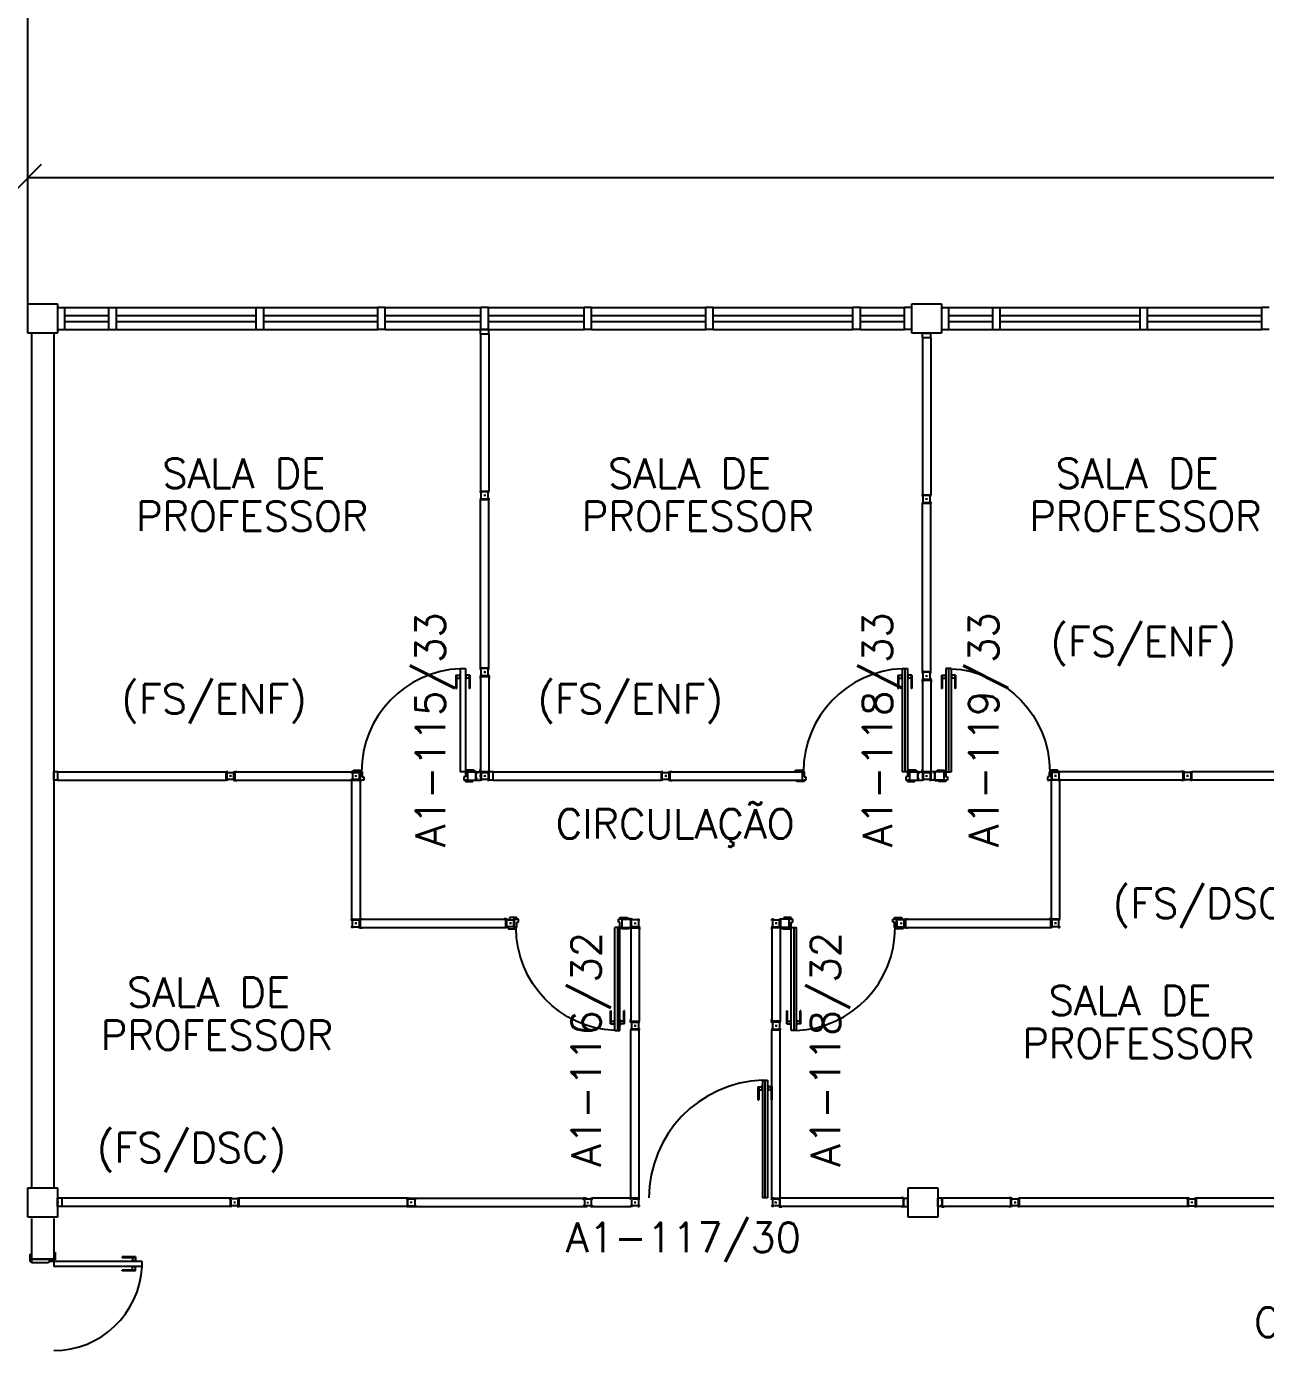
# Model space of a CAD drawing. Header units: millimetres. Extents: x 4436 to 4619, y 1272 to 1428.
# Drawn here: x 4547.79 to 4556.2, y 1300.79 to 1309.78 of the extents above; entities that cross this region are included whole.
import ezdxf

# ---------------------------------------------------------------- set-up
doc = ezdxf.new("R2010")
doc.units = ezdxf.units.MM
for name, color, linetype in [('ALV', 2, 'Continuous'), ('DIV', 2, 'Continuous'), ('DIV2', 2, 'Continuous'), ('DIVC', 2, 'Continuous'), ('ENDEREÇO', 2, 'Continuous'), ('ESTR', 3, 'Continuous'), ('JANELA', 1, 'Continuous'), ('MACANETA', 2, 'Continuous'), ('MARCO', 2, 'Continuous'), ('PORTA', 2, 'Continuous'), ('TEXTO', 2, 'Continuous'), ('TXT CENTRO DE CUSTO', 2, 'Continuous')]:
    doc.layers.add(name, color=color, linetype=linetype)
doc.styles.add('1-200', font='simplex.shx', dxfattribs={"height": 0.4})
doc.styles.add('UNB1-100', font='simplex.shx', dxfattribs={"height": 0.2})
doc.dimstyles.new('1-200', dxfattribs={"dimtxt": 0.4, "dimasz": 0.18, "dimexe": 0.4, "dimexo": 0.2, "dimgap": 0.09, "dimtad": 1, "dimdec": 4, "dimzin": 0, "dimdsep": 46, "dimtxsty": '1-200', "dimblk": 'OBLIQUE', "dimcen": 0.09, "dimclrd": 1, "dimclre": 1, "dimclrt": 256, "dimadec": 0, "dimazin": 0, "dimtfac": 1, "dimtdec": 4, "dimtix": 1, "dimtofl": 0, "dimtmove": 0, "dimatfit": 3, "dimldrblk": 'OBLIQUE', "dimfxl": 0.18, "dimtolj": 1, "dimtzin": 0, "dimarcsym": 0})

# ---------------------------------------------------------------- blocks, each defined once
blk = doc.blocks.new('DOOR70')
at = {"layer": 'MACANETA', "color": 1}
for p, q in [((-0.015, -0.565), (-0.01, -0.565)), ((-0.015, -0.655), (-0.015, -0.565)), ((-0.01, -0.655), (-0.01, -0.565)), ((0.012, -0.6625), (0.012, -0.6275)), ((0.012, -0.6275), (0.015, -0.6275)), ((0.053, -0.6275), (0.05, -0.6275)), ((0.053, -0.6625), (0.053, -0.6275)), ((0.08, -0.565), (0.075, -0.565)), ((0.075, -0.655), (0.075, -0.565)), ((0.08, -0.655), (0.08, -0.565)), ((-0.015, -0.655), (0.012, -0.655)), ((-0.01, -0.635), (0.012, -0.635)), ((0.012, -0.6625), (0.015, -0.6625)), ((0.053, -0.6625), (0.05, -0.6625)), ((0.075, -0.635), (0.053, -0.635)), ((0.08, -0.655), (0.053, -0.655))]:
    blk.add_line(p, q, dxfattribs=at)
at = {"layer": 'PORTA'}
for p, q in [((0.015, -0.7), (0.015, 0)), ((0.015, 0), (0.05, 0)), ((0.05, -0.7), (0.05, 0)), ((0.05, -0.7), (0.015, -0.7))]:
    blk.add_line(p, q, dxfattribs=at)
at = {"layer": 'PORTA', "color": 1}
blk.add_arc((0.02, 0), 0.7, 272.4563, 0, dxfattribs=at)
blk = doc.blocks.new('DIV12')
for p, q in [((-0.0051, 0), (0.0051, 0)), ((0, -0.0051), (0, 0.0051)), ((0.0285, 0.0285), (1.1715, 0.0285)), ((0.0285, -0.0285), (0.0285, 0.0285)), ((1.1715, -0.0285), (1.1715, 0.0285)), ((1.1949, 0), (1.2051, 0)), ((1.2, -0.0051), (1.2, 0.0051)), ((0.0285, -0.0285), (1.1715, -0.0285))]:
    blk.add_line(p, q)
blk = doc.blocks.new('DOOR80')
at = {"layer": 'MACANETA', "color": 1}
for p, q in [((-0.015, -0.665), (-0.01, -0.665)), ((-0.015, -0.755), (-0.015, -0.665)), ((-0.01, -0.755), (-0.01, -0.665)), ((0.08, -0.665), (0.075, -0.665)), ((0.075, -0.755), (0.075, -0.665)), ((0.08, -0.755), (0.08, -0.665)), ((-0.015, -0.755), (0.012, -0.755)), ((-0.01, -0.735), (0.012, -0.735)), ((0.012, -0.7625), (0.012, -0.7275)), ((0.012, -0.7275), (0.015, -0.7275)), ((0.012, -0.7625), (0.015, -0.7625)), ((0.053, -0.7275), (0.05, -0.7275)), ((0.053, -0.7625), (0.05, -0.7625)), ((0.053, -0.7625), (0.053, -0.7275)), ((0.075, -0.735), (0.053, -0.735)), ((0.08, -0.755), (0.053, -0.755))]:
    blk.add_line(p, q, dxfattribs=at)
at = {"layer": 'PORTA'}
for p, q in [((0.015, -0.8), (0.015, 0)), ((0.015, 0), (0.05, 0)), ((0.05, -0.8), (0.05, 0)), ((0.05, -0.8), (0.015, -0.8))]:
    blk.add_line(p, q, dxfattribs=at)
at = {"layer": 'PORTA', "color": 1}
blk.add_arc((0.02, 0), 0.8, 272.14911, 0, dxfattribs=at)
blk = doc.blocks.new('DOOR-60')
at = {"layer": 'MACANETA', "color": 1}
for p, q in [((-0.08, -0.555), (-0.08, -0.465)), ((-0.08, -0.465), (-0.075, -0.465)), ((-0.075, -0.555), (-0.075, -0.465)), ((-0.075, -0.535), (-0.053, -0.535)), ((-0.053, -0.5275), (-0.05, -0.5275)), ((-0.053, -0.5625), (-0.053, -0.5275)), ((-0.012, -0.5275), (-0.015, -0.5275)), ((-0.012, -0.5625), (-0.012, -0.5275)), ((0.01, -0.535), (-0.012, -0.535)), ((0.01, -0.555), (0.01, -0.465)), ((0.015, -0.465), (0.01, -0.465)), ((0.015, -0.555), (0.015, -0.465)), ((-0.08, -0.555), (-0.053, -0.555)), ((-0.053, -0.5625), (-0.05, -0.5625)), ((-0.012, -0.5625), (-0.015, -0.5625)), ((0.015, -0.555), (-0.012, -0.555))]:
    blk.add_line(p, q, dxfattribs=at)
at = {"layer": 'PORTA'}
for p, q in [((-0.05, -0.6), (-0.05, 0)), ((-0.015, 0), (-0.05, 0)), ((-0.015, -0.6), (-0.015, 0)), ((-0.05, -0.6), (-0.015, -0.6))]:
    blk.add_line(p, q, dxfattribs=at)
at = {"layer": 'PORTA', "color": 1}
blk.add_arc((-0.02, 0), 0.6, 180, 267.13401, dxfattribs=at)
blk = doc.blocks.new('IMTT')
for p, q in [((-0.0049, 0), (0.0049, 0)), ((0.0285, 0.0285), (0, 0.0285)), ((0, -0.0285), (0, 0.0285)), ((0.0285, -0.0285), (0, -0.0285))]:
    blk.add_line(p, q)
blk = doc.blocks.new('MTT')
for p, q in [((-0.0285, 0.0185), (-0.0285, 0.0285)), ((-0.0185, 0.0285), (-0.0285, 0.0285)), ((-0.0235, 0.0185), (-0.0285, 0.0185)), ((-0.0235, 0.0185), (-0.0235, -0.0185)), ((-0.0185, 0.0235), (-0.0185, 0.0285)), ((-0.0185, 0.0235), (0.0185, 0.0235)), ((-0.0049, 0), (0.0049, 0)), ((0, -0.0049), (0, 0.0049)), ((0.0185, 0.0235), (0.0185, 0.0285)), ((0.0185, 0.0285), (0.0285, 0.0285)), ((0.0235, 0.0185), (0.0285, 0.0185)), ((0.0235, 0.0185), (0.0235, -0.0185)), ((0.0285, 0.0185), (0.0285, 0.0285)), ((-0.0285, -0.0185), (-0.0235, -0.0185)), ((-0.0285, -0.0185), (-0.0285, -0.0285)), ((-0.0185, -0.0285), (-0.0285, -0.0285)), ((0.0185, -0.0235), (-0.0185, -0.0235)), ((-0.0185, -0.0235), (-0.0185, -0.0285)), ((0.0185, -0.0235), (0.0185, -0.0285)), ((0.0185, -0.0285), (0.0285, -0.0285)), ((0.0285, -0.0185), (0.0235, -0.0185)), ((0.0285, -0.0185), (0.0285, -0.0285))]:
    blk.add_line(p, q)
blk = doc.blocks.new('DIV10')
for p, q in [((-0.0051, 0), (0.0051, 0)), ((0, -0.0051), (0, 0.0051)), ((0.0285, 0.0285), (0.9715, 0.0285)), ((0.0285, -0.0285), (0.0285, 0.0285)), ((0.9715, -0.0285), (0.9715, 0.0285)), ((0.9949, 0), (1.0051, 0)), ((1, -0.0051), (1, 0.0051)), ((0.0285, -0.0285), (0.9715, -0.0285))]:
    blk.add_line(p, q)
blk = doc.blocks.new('DIV123')
for p, q in [((-0.0285, 0.0285), (-0.0285, 1.0965)), ((0.0285, 1.0965), (-0.0285, 1.0965)), ((0.0051, 1.125), (-0.0051, 1.125)), ((0, 1.1199), (0, 1.1301)), ((0.0285, 0.0285), (0.0285, 1.0965)), ((0.0285, 0.0285), (-0.0285, 0.0285)), ((0.0051, 0), (-0.0051, 0)), ((0, -0.0051), (0, 0.0051))]:
    blk.add_line(p, q)
blk = doc.blocks.new('_Oblique')
at = {"color": 0, "linetype": 'ByBlock', "lineweight": -2}
blk.add_line((-0.5, -0.5), (0.5, 0.5), dxfattribs=at)
blk = doc.blocks.new('*D60')
at = {"layer": 'DEFPOINTS', "color": 0, "transparency": 16777216}
for p in [(4547.8044, 1308.7533), (4547.8044, 1307.8984), (4565.9044, 1307.8984)]:
    blk.add_point(p, dxfattribs=at)
at = {"layer": 'TXT CENTRO DE CUSTO', "color": 1, "lineweight": -2, "transparency": 16777216}
for p, q in [((4547.8044, 1308.0984), (4547.8044, 1309.1533)), ((4565.9044, 1308.0984), (4565.9044, 1309.1533)), ((4565.9044, 1308.7533), (4547.8044, 1308.7533))]:
    blk.add_line(p, q, dxfattribs=at)
at = {"layer": 'TXT CENTRO DE CUSTO', "color": 1, "lineweight": -2, "transparency": 16777216, "xscale": 0.18, "yscale": 0.18, "zscale": 0.18, "rotation": 180}
blk.add_blockref('_Oblique', (4547.8044, 1308.7533), dxfattribs=at)
at = {"layer": 'TXT CENTRO DE CUSTO', "color": 1, "lineweight": -2, "transparency": 16777216, "xscale": 0.18, "yscale": 0.18, "zscale": 0.18}
blk.add_blockref('_Oblique', (4565.9044, 1308.7533), dxfattribs=at)
at = {"layer": 'TXT CENTRO DE CUSTO', "transparency": 16777216, "insert": (4556.8544, 1309.0433), "char_height": 0.4, "attachment_point": 5, "style": '1-200'}
blk.add_mtext('\\A1;FS', dxfattribs=at)

msp = doc.modelspace()

# ---------------------------------------------------------------- linework, layer by layer
at = {"layer": 'ALV'}
for p, q in [((4547.80441, 1307.89845), (4547.80441, 1312.37345)), ((4548.00441, 1307.87345), (4548.05441, 1307.87345)), ((4548.05441, 1307.72345), (4548.05441, 1307.87345)), ((4548.35441, 1307.72345), (4548.35441, 1307.87345)), ((4548.35441, 1307.87345), (4548.40441, 1307.87345)), ((4548.40441, 1307.72345), (4548.40441, 1307.87345)), ((4549.35441, 1307.87345), (4549.40441, 1307.87345)), ((4549.35441, 1307.72345), (4549.35441, 1307.87345)), ((4549.40441, 1307.72345), (4549.40441, 1307.87345)), ((4550.17941, 1307.72345), (4550.17941, 1307.87345)), ((4550.22941, 1307.87345), (4550.17941, 1307.87345)), ((4550.22941, 1307.72345), (4550.22941, 1307.87345)), ((4550.92941, 1307.87345), (4550.87941, 1307.87345)), ((4550.87941, 1307.72345), (4550.87941, 1307.87345)), ((4550.92941, 1307.72345), (4550.92941, 1307.87345)), ((4551.57941, 1307.72345), (4551.57941, 1307.87345)), ((4551.62941, 1307.87345), (4551.57941, 1307.87345)), ((4551.62941, 1307.72345), (4551.62941, 1307.87345)), ((4552.40441, 1307.72345), (4552.40441, 1307.87345)), ((4552.45441, 1307.87345), (4552.40441, 1307.87345)), ((4552.45441, 1307.72345), (4552.45441, 1307.87345)), ((4553.45441, 1307.87345), (4553.40441, 1307.87345)), ((4553.40441, 1307.72345), (4553.40441, 1307.87345)), ((4553.45441, 1307.72345), (4553.45441, 1307.87345)), ((4553.80441, 1307.87345), (4553.75441, 1307.87345)), ((4553.75441, 1307.72345), (4553.75441, 1307.87345)), ((4554.00441, 1307.87345), (4554.05441, 1307.87345)), ((4554.05441, 1307.72345), (4554.05441, 1307.87345)), ((4554.35441, 1307.72345), (4554.35441, 1307.87345)), ((4554.35441, 1307.87345), (4554.40441, 1307.87345)), ((4554.40441, 1307.72345), (4554.40441, 1307.87345)), ((4555.35441, 1307.87345), (4555.40441, 1307.87345)), ((4555.35441, 1307.72345), (4555.35441, 1307.87345)), ((4555.40441, 1307.72345), (4555.40441, 1307.87345)), ((4556.17941, 1307.72345), (4556.17941, 1307.87345)), ((4556.22941, 1307.87345), (4556.17941, 1307.87345)), ((4547.82941, 1307.69845), (4547.82941, 1301.89845)), ((4547.97941, 1307.69845), (4547.97941, 1301.89845)), ((4548.00441, 1307.72345), (4548.05441, 1307.72345)), ((4548.35441, 1307.72345), (4548.40441, 1307.72345)), ((4549.35441, 1307.72345), (4549.40441, 1307.72345)), ((4550.22941, 1307.72345), (4550.17941, 1307.72345)), ((4550.92941, 1307.72345), (4550.87941, 1307.72345)), ((4551.62941, 1307.72345), (4551.57941, 1307.72345)), ((4552.45441, 1307.72345), (4552.40441, 1307.72345)), ((4553.45441, 1307.72345), (4553.40441, 1307.72345)), ((4553.80441, 1307.72345), (4553.75441, 1307.72345)), ((4554.00441, 1307.72345), (4554.05441, 1307.72345)), ((4554.35441, 1307.72345), (4554.40441, 1307.72345)), ((4555.35441, 1307.72345), (4555.40441, 1307.72345)), ((4556.22941, 1307.72345), (4556.17941, 1307.72345)), ((4547.82941, 1301.68845), (4547.82941, 1301.41345)), ((4547.97941, 1301.68845), (4547.97941, 1301.41345)), ((4547.97941, 1301.41345), (4547.82941, 1301.41345)), ((4547.82941, 1301.41345), (4547.97941, 1301.41345))]:
    msp.add_line(p, q, dxfattribs=at)
at = {"layer": 'DIV'}
for p, q in [((4553.75587, 1305.42195), (4553.75587, 1304.72195)), ((4554.05238, 1305.42195), (4554.05238, 1304.72195)), ((4553.87391, 1305.3449), (4553.88591, 1305.3449)), ((4553.87391, 1305.3449), (4553.87391, 1305.33052)), ((4553.87591, 1305.33052), (4553.87391, 1305.33052)), ((4553.87591, 1305.3429), (4553.87591, 1304.7239)), ((4553.87591, 1305.3429), (4553.93291, 1305.3429)), ((4553.88791, 1305.3499), (4553.88591, 1305.3499)), ((4553.88591, 1305.3499), (4553.88591, 1305.3449)), ((4553.88791, 1305.3499), (4553.88791, 1305.3449)), ((4553.88791, 1305.3449), (4553.92091, 1305.3449)), ((4553.89931, 1305.3734), (4553.90951, 1305.3734)), ((4553.90441, 1305.3683), (4553.90441, 1305.3785)), ((4553.92291, 1305.3499), (4553.92091, 1305.3499)), ((4553.92091, 1305.3499), (4553.92091, 1305.3449)), ((4553.92291, 1305.3499), (4553.92291, 1305.3449)), ((4553.92291, 1305.3449), (4553.93491, 1305.3449)), ((4553.93291, 1305.3429), (4553.93291, 1304.7239)), ((4553.93491, 1305.33052), (4553.93291, 1305.33052)), ((4553.93491, 1305.3449), (4553.93491, 1305.33052)), ((4551.80541, 1303.66493), (4551.80541, 1302.96492)), ((4553.00266, 1303.66493), (4553.00266, 1302.96492)), ((4552.80703, 1302.62895), (4552.80703, 1301.82895))]:
    msp.add_line(p, q, dxfattribs=at)
at = {"layer": 'DIV2'}
for p, q in [((4550.89931, 1305.39851), (4550.90951, 1305.39851)), ((4550.90441, 1305.39341), (4550.90441, 1305.40361)), ((4550.87391, 1305.37001), (4550.88591, 1305.37001)), ((4550.87391, 1305.37001), (4550.87391, 1305.35563)), ((4550.87591, 1305.35563), (4550.87391, 1305.35563)), ((4550.87591, 1305.36801), (4550.87591, 1304.72401)), ((4550.87591, 1305.36801), (4550.93291, 1305.36801)), ((4550.88791, 1305.37501), (4550.88591, 1305.37501)), ((4550.88591, 1305.37501), (4550.88591, 1305.37001)), ((4550.88791, 1305.37501), (4550.88791, 1305.37001)), ((4550.88791, 1305.37001), (4550.92091, 1305.37001)), ((4550.92291, 1305.37501), (4550.92091, 1305.37501)), ((4550.92091, 1305.37501), (4550.92091, 1305.37001)), ((4550.92291, 1305.37501), (4550.92291, 1305.37001)), ((4550.92291, 1305.37001), (4550.93491, 1305.37001)), ((4550.93291, 1305.36801), (4550.93291, 1304.72401)), ((4550.93491, 1305.35563), (4550.93291, 1305.35563)), ((4550.93491, 1305.37001), (4550.93491, 1305.35563)), ((4549.1748, 1304.69345), (4549.185, 1304.69345)), ((4549.1799, 1304.68835), (4549.1799, 1304.69855)), ((4549.2034, 1304.71195), (4549.2084, 1304.71195)), ((4549.2034, 1304.71195), (4549.2034, 1304.70995)), ((4549.2034, 1304.70995), (4549.2084, 1304.70995)), ((4549.2034, 1304.67695), (4549.2084, 1304.67695)), ((4549.2034, 1304.67695), (4549.2034, 1304.67495)), ((4549.2034, 1304.67495), (4549.2084, 1304.67495)), ((4549.2084, 1304.72395), (4549.22278, 1304.72395)), ((4549.2084, 1304.71195), (4549.2084, 1304.72395)), ((4549.2084, 1304.67695), (4549.2084, 1304.70995)), ((4549.2084, 1304.66295), (4549.2084, 1304.67495)), ((4549.2104, 1304.66495), (4549.2104, 1304.72195)), ((4549.2104, 1304.72195), (4550.0584, 1304.72195)), ((4549.22278, 1304.72395), (4549.22278, 1304.72195)), ((4550.0134, 1304.73195), (4550.0634, 1304.73195)), ((4550.0134, 1304.72195), (4550.0134, 1304.73195)), ((4550.0584, 1304.72195), (4550.0634, 1304.72195)), ((4550.0584, 1304.72195), (4550.0584, 1304.66495)), ((4550.0634, 1304.73195), (4550.0634, 1304.72195)), ((4550.0634, 1304.72195), (4550.0734, 1304.72195)), ((4550.0734, 1304.72195), (4550.0734, 1304.68695)), ((4550.0734, 1304.68695), (4550.0834, 1304.68695)), ((4550.0834, 1304.68695), (4550.0834, 1304.66495)), ((4550.7634, 1304.68695), (4550.7634, 1304.66495)), ((4550.7734, 1304.68695), (4550.7634, 1304.68695)), ((4550.7734, 1304.72195), (4550.7734, 1304.68695)), ((4550.7834, 1304.72195), (4550.7734, 1304.72195)), ((4550.7834, 1304.73195), (4550.7834, 1304.72195)), ((4550.8334, 1304.73195), (4550.7834, 1304.73195)), ((4550.7884, 1304.72195), (4550.7834, 1304.72195)), ((4550.7884, 1304.72195), (4550.8454, 1304.72195)), ((4550.7884, 1304.72195), (4550.7884, 1304.66495)), ((4550.83302, 1304.72395), (4550.83302, 1304.72195)), ((4550.8474, 1304.72395), (4550.83302, 1304.72395)), ((4550.8334, 1304.72195), (4550.8334, 1304.73195)), ((4550.8454, 1304.66495), (4550.8454, 1304.72195)), ((4550.8474, 1304.71195), (4550.8474, 1304.72395)), ((4550.8524, 1304.71195), (4550.8474, 1304.71195)), ((4550.8524, 1304.70995), (4550.8474, 1304.70995)), ((4550.8474, 1304.67695), (4550.8474, 1304.70995)), ((4550.8524, 1304.67695), (4550.8474, 1304.67695)), ((4550.8524, 1304.67495), (4550.8474, 1304.67495)), ((4550.8474, 1304.66295), (4550.8474, 1304.67495)), ((4550.8524, 1304.71195), (4550.8524, 1304.70995)), ((4550.8524, 1304.67695), (4550.8524, 1304.67495)), ((4550.8708, 1304.69345), (4550.881, 1304.69345)), ((4550.87591, 1304.73639), (4550.87391, 1304.73639)), ((4550.87391, 1304.72201), (4550.87391, 1304.73639)), ((4550.87391, 1304.72201), (4550.88591, 1304.72201)), ((4550.8759, 1304.68835), (4550.8759, 1304.69855)), ((4550.87591, 1304.72401), (4550.93291, 1304.72401)), ((4550.88591, 1304.71701), (4550.88591, 1304.72201)), ((4550.88791, 1304.71701), (4550.88591, 1304.71701)), ((4550.88791, 1304.72201), (4550.92091, 1304.72201)), ((4550.88791, 1304.71701), (4550.88791, 1304.72201)), ((4550.89931, 1304.69351), (4550.90951, 1304.69351)), ((4550.89931, 1304.69345), (4550.90951, 1304.69345)), ((4550.90441, 1304.69861), (4550.90441, 1304.68841)), ((4550.90441, 1304.68835), (4550.90441, 1304.69855)), ((4550.92091, 1304.71701), (4550.92091, 1304.72201)), ((4550.92291, 1304.71701), (4550.92091, 1304.71701)), ((4550.92291, 1304.72201), (4550.93491, 1304.72201)), ((4550.92291, 1304.71701), (4550.92291, 1304.72201)), ((4550.93491, 1304.73639), (4550.93291, 1304.73639)), ((4550.93491, 1304.72201), (4550.93491, 1304.73639)), ((4552.12865, 1304.69345), (4552.13885, 1304.69345)), ((4552.13375, 1304.68835), (4552.13375, 1304.69855)), ((4552.15725, 1304.71195), (4552.16225, 1304.71195)), ((4552.15725, 1304.71195), (4552.15725, 1304.70995)), ((4552.15725, 1304.70995), (4552.16225, 1304.70995)), ((4552.15725, 1304.67695), (4552.16225, 1304.67695)), ((4552.15725, 1304.67695), (4552.15725, 1304.67495)), ((4552.15725, 1304.67495), (4552.16225, 1304.67495)), ((4552.16225, 1304.72395), (4552.17663, 1304.72395)), ((4552.16225, 1304.71195), (4552.16225, 1304.72395)), ((4552.16225, 1304.67695), (4552.16225, 1304.70995)), ((4552.16225, 1304.66295), (4552.16225, 1304.67495)), ((4552.16425, 1304.66495), (4552.16425, 1304.72195)), ((4552.16425, 1304.72195), (4553.05837, 1304.72195)), ((4552.17663, 1304.72395), (4552.17663, 1304.72195)), ((4553.01337, 1304.72195), (4553.01337, 1304.73195)), ((4553.01337, 1304.73195), (4553.06337, 1304.73195)), ((4553.05837, 1304.72195), (4553.05837, 1304.66495)), ((4553.05837, 1304.72195), (4553.06337, 1304.72195)), ((4553.06337, 1304.73195), (4553.06337, 1304.72195)), ((4553.06337, 1304.72195), (4553.07337, 1304.72195)), ((4553.07337, 1304.72195), (4553.07337, 1304.68695)), ((4553.07337, 1304.68695), (4553.08337, 1304.68695)), ((4553.08337, 1304.68695), (4553.08337, 1304.66495)), ((4553.77337, 1304.68695), (4553.76337, 1304.68695)), ((4553.76337, 1304.68695), (4553.76337, 1304.66495)), ((4553.77337, 1304.72195), (4553.77337, 1304.68695)), ((4553.78337, 1304.72195), (4553.77337, 1304.72195)), ((4553.83337, 1304.73195), (4553.78337, 1304.73195)), ((4553.78337, 1304.73195), (4553.78337, 1304.72195)), ((4553.78837, 1304.72195), (4553.78337, 1304.72195)), ((4553.78837, 1304.72195), (4553.78837, 1304.66495)), ((4553.78837, 1304.72195), (4553.84537, 1304.72195)), ((4553.84737, 1304.72395), (4553.83299, 1304.72395)), ((4553.83299, 1304.72395), (4553.83299, 1304.72195)), ((4553.83337, 1304.72195), (4553.83337, 1304.73195)), ((4553.84537, 1304.66495), (4553.84537, 1304.72195)), ((4553.84737, 1304.71195), (4553.84737, 1304.72395)), ((4553.85237, 1304.71195), (4553.84737, 1304.71195)), ((4553.84737, 1304.67695), (4553.84737, 1304.70995)), ((4553.85237, 1304.70995), (4553.84737, 1304.70995)), ((4553.85237, 1304.67695), (4553.84737, 1304.67695)), ((4553.84737, 1304.66295), (4553.84737, 1304.67495)), ((4553.85237, 1304.67495), (4553.84737, 1304.67495)), ((4553.85237, 1304.71195), (4553.85237, 1304.70995)), ((4553.85237, 1304.67695), (4553.85237, 1304.67495)), ((4553.87391, 1304.7219), (4553.87391, 1304.73628)), ((4553.87591, 1304.73628), (4553.87391, 1304.73628)), ((4553.87391, 1304.7219), (4553.88591, 1304.7219)), ((4553.87591, 1304.7239), (4553.93291, 1304.7239)), ((4553.88591, 1304.7169), (4553.88591, 1304.7219)), ((4553.88791, 1304.7169), (4553.88591, 1304.7169)), ((4553.88791, 1304.7169), (4553.88791, 1304.7219)), ((4553.88791, 1304.7219), (4553.92091, 1304.7219)), ((4553.89931, 1304.6934), (4553.90951, 1304.6934)), ((4553.90441, 1304.6985), (4553.90441, 1304.6883)), ((4553.92091, 1304.7169), (4553.92091, 1304.7219)), ((4553.92291, 1304.7169), (4553.92091, 1304.7169)), ((4553.92291, 1304.7169), (4553.92291, 1304.7219)), ((4553.92291, 1304.7219), (4553.93491, 1304.7219)), ((4553.93491, 1304.73628), (4553.93291, 1304.73628)), ((4553.93491, 1304.7219), (4553.93491, 1304.73628)), ((4553.95588, 1304.71195), (4553.95588, 1304.70995)), ((4553.95588, 1304.71195), (4553.96088, 1304.71195)), ((4553.95588, 1304.70995), (4553.96088, 1304.70995)), ((4553.95588, 1304.67695), (4553.95588, 1304.67495)), ((4553.95588, 1304.67695), (4553.96088, 1304.67695)), ((4553.95588, 1304.67495), (4553.96088, 1304.67495)), ((4553.96088, 1304.71195), (4553.96088, 1304.72395)), ((4553.96088, 1304.72395), (4553.97526, 1304.72395)), ((4553.96088, 1304.67695), (4553.96088, 1304.70995)), ((4553.96088, 1304.66295), (4553.96088, 1304.67495)), ((4553.96288, 1304.66495), (4553.96288, 1304.72195)), ((4554.01988, 1304.72195), (4553.96288, 1304.72195)), ((4553.97488, 1304.72195), (4553.97488, 1304.73195)), ((4553.97488, 1304.73195), (4554.02488, 1304.73195)), ((4553.97526, 1304.72395), (4553.97526, 1304.72195)), ((4554.01988, 1304.72195), (4554.01988, 1304.66495)), ((4554.01988, 1304.72195), (4554.02488, 1304.72195)), ((4554.02488, 1304.73195), (4554.02488, 1304.72195)), ((4554.02488, 1304.72195), (4554.03488, 1304.72195)), ((4554.03488, 1304.72195), (4554.03488, 1304.68695)), ((4554.03488, 1304.68695), (4554.04488, 1304.68695)), ((4554.04488, 1304.68695), (4554.04488, 1304.66495)), ((4554.73488, 1304.68695), (4554.72488, 1304.68695)), ((4554.72488, 1304.68695), (4554.72488, 1304.66495)), ((4554.74488, 1304.72195), (4554.73488, 1304.72195)), ((4554.73488, 1304.72195), (4554.73488, 1304.68695)), ((4554.79488, 1304.73195), (4554.74488, 1304.73195)), ((4554.74488, 1304.73195), (4554.74488, 1304.72195)), ((4554.74988, 1304.72195), (4554.74488, 1304.72195)), ((4554.74988, 1304.72195), (4554.74988, 1304.66495)), ((4555.64481, 1304.72195), (4554.74988, 1304.72195)), ((4554.79488, 1304.72195), (4554.79488, 1304.73195)), ((4555.63243, 1304.72395), (4555.63243, 1304.72195)), ((4555.64681, 1304.72395), (4555.63243, 1304.72395)), ((4555.64481, 1304.66495), (4555.64481, 1304.72195)), ((4555.64681, 1304.71195), (4555.64681, 1304.72395)), ((4555.65181, 1304.71195), (4555.64681, 1304.71195)), ((4555.65181, 1304.70995), (4555.64681, 1304.70995)), ((4555.64681, 1304.67695), (4555.64681, 1304.70995)), ((4555.65181, 1304.67695), (4555.64681, 1304.67695)), ((4555.65181, 1304.67495), (4555.64681, 1304.67495)), ((4555.64681, 1304.66295), (4555.64681, 1304.67495)), ((4555.65181, 1304.71195), (4555.65181, 1304.70995)), ((4555.65181, 1304.67695), (4555.65181, 1304.67495)), ((4555.68041, 1304.69345), (4555.67021, 1304.69345)), ((4555.67531, 1304.68835), (4555.67531, 1304.69855)), ((4549.2084, 1304.66295), (4549.22278, 1304.66295)), ((4549.2104, 1304.66495), (4550.0584, 1304.66495)), ((4549.22278, 1304.66495), (4549.22278, 1304.66295)), ((4550.0584, 1304.66495), (4550.0734, 1304.66495)), ((4550.0834, 1304.66495), (4550.0734, 1304.66495)), ((4550.7634, 1304.66495), (4550.7734, 1304.66495)), ((4550.7884, 1304.66495), (4550.7734, 1304.66495)), ((4550.7734, 1304.66495), (4550.7734, 1304.65495)), ((4550.7734, 1304.65495), (4550.8234, 1304.65495)), ((4550.7884, 1304.66495), (4550.8454, 1304.66495)), ((4550.8234, 1304.65495), (4550.8234, 1304.66495)), ((4550.83302, 1304.66495), (4550.83302, 1304.66295)), ((4550.8474, 1304.66295), (4550.83302, 1304.66295)), ((4552.16225, 1304.66295), (4552.17663, 1304.66295)), ((4552.16425, 1304.66495), (4553.05837, 1304.66495)), ((4552.17663, 1304.66495), (4552.17663, 1304.66295)), ((4553.02337, 1304.65495), (4553.02337, 1304.66495)), ((4553.07337, 1304.65495), (4553.02337, 1304.65495)), ((4553.05837, 1304.66495), (4553.07337, 1304.66495)), ((4553.08337, 1304.66495), (4553.07337, 1304.66495)), ((4553.07337, 1304.66495), (4553.07337, 1304.65495)), ((4553.76337, 1304.66495), (4553.77337, 1304.66495)), ((4553.77337, 1304.66495), (4553.77337, 1304.65495)), ((4553.78837, 1304.66495), (4553.77337, 1304.66495)), ((4553.77337, 1304.65495), (4553.82337, 1304.65495)), ((4553.78837, 1304.66495), (4553.84537, 1304.66495)), ((4553.82337, 1304.65495), (4553.82337, 1304.66495)), ((4553.83299, 1304.66495), (4553.83299, 1304.66295)), ((4553.84737, 1304.66295), (4553.83299, 1304.66295)), ((4553.96088, 1304.66295), (4553.97526, 1304.66295)), ((4554.01988, 1304.66495), (4553.96288, 1304.66495)), ((4553.97526, 1304.66495), (4553.97526, 1304.66295)), ((4553.98488, 1304.65495), (4553.98488, 1304.66495)), ((4554.03488, 1304.65495), (4553.98488, 1304.65495)), ((4554.01988, 1304.66495), (4554.03488, 1304.66495)), ((4554.04488, 1304.66495), (4554.03488, 1304.66495)), ((4554.03488, 1304.66495), (4554.03488, 1304.65495)), ((4554.72488, 1304.66495), (4554.73488, 1304.66495)), ((4554.74988, 1304.66495), (4554.73488, 1304.66495)), ((4555.64481, 1304.66495), (4554.74988, 1304.66495)), ((4555.63243, 1304.66495), (4555.63243, 1304.66295)), ((4555.64681, 1304.66295), (4555.63243, 1304.66295)), ((4550.02486, 1303.69343), (4550.03506, 1303.69343)), ((4550.02996, 1303.68833), (4550.02996, 1303.69853)), ((4550.05346, 1303.71193), (4550.05846, 1303.71193)), ((4550.05346, 1303.71193), (4550.05346, 1303.70993)), ((4550.05346, 1303.70993), (4550.05846, 1303.70993)), ((4550.05846, 1303.72393), (4550.07285, 1303.72393)), ((4550.05846, 1303.71193), (4550.05846, 1303.72393)), ((4550.05846, 1303.67693), (4550.05846, 1303.70993)), ((4550.06046, 1303.66493), (4550.06046, 1303.72193)), ((4550.06046, 1303.72193), (4551.04846, 1303.72193)), ((4550.07285, 1303.72393), (4550.07285, 1303.72193)), ((4551.05046, 1303.72393), (4551.03608, 1303.72393)), ((4551.03608, 1303.72393), (4551.03608, 1303.72193)), ((4551.04846, 1303.66493), (4551.04846, 1303.72193)), ((4551.05046, 1303.71193), (4551.05046, 1303.72393)), ((4551.05546, 1303.71193), (4551.05046, 1303.71193)), ((4551.05546, 1303.70993), (4551.05046, 1303.70993)), ((4551.05046, 1303.67693), (4551.05046, 1303.70993)), ((4551.05546, 1303.71193), (4551.05546, 1303.70993)), ((4551.07291, 1303.73193), (4551.07291, 1303.72193)), ((4551.12291, 1303.73193), (4551.07291, 1303.73193)), ((4551.07386, 1303.69343), (4551.08406, 1303.69343)), ((4551.07896, 1303.68833), (4551.07896, 1303.69853)), ((4551.10791, 1303.72193), (4551.12291, 1303.72193)), ((4551.10791, 1303.66493), (4551.10791, 1303.72193)), ((4551.12291, 1303.72193), (4551.12291, 1303.73193)), ((4551.13291, 1303.72193), (4551.12291, 1303.72193)), ((4551.12291, 1303.69993), (4551.13291, 1303.69993)), ((4551.12291, 1303.66493), (4551.12291, 1303.69993)), ((4551.13291, 1303.69993), (4551.13291, 1303.72193)), ((4551.81291, 1303.72193), (4551.82291, 1303.72193)), ((4551.81291, 1303.69993), (4551.81291, 1303.72193)), ((4551.82291, 1303.69993), (4551.81291, 1303.69993)), ((4551.82291, 1303.73193), (4551.87291, 1303.73193)), ((4551.82291, 1303.72193), (4551.82291, 1303.73193)), ((4551.83791, 1303.72193), (4551.82291, 1303.72193)), ((4551.82291, 1303.66493), (4551.82291, 1303.69993)), ((4551.83791, 1303.72193), (4551.89491, 1303.72193)), ((4551.83791, 1303.66493), (4551.83791, 1303.72193)), ((4551.87291, 1303.73193), (4551.87291, 1303.72193)), ((4551.89691, 1303.72393), (4551.88253, 1303.72393)), ((4551.88253, 1303.72193), (4551.88253, 1303.72393)), ((4551.89491, 1303.72193), (4551.89491, 1303.66493)), ((4551.89691, 1303.72393), (4551.89691, 1303.71193)), ((4551.90191, 1303.71193), (4551.89691, 1303.71193)), ((4551.90191, 1303.70993), (4551.89691, 1303.70993)), ((4551.89691, 1303.70993), (4551.89691, 1303.67693)), ((4551.90191, 1303.70993), (4551.90191, 1303.71193)), ((4551.92031, 1303.69345), (4551.93051, 1303.69345)), ((4551.92031, 1303.69343), (4551.93051, 1303.69343)), ((4551.92541, 1303.68835), (4551.92541, 1303.69855)), ((4551.92541, 1303.69853), (4551.92541, 1303.68833)), ((4552.88776, 1303.69345), (4552.87756, 1303.69345)), ((4552.88776, 1303.69343), (4552.87756, 1303.69343)), ((4552.88266, 1303.68835), (4552.88266, 1303.69855)), ((4552.88266, 1303.69853), (4552.88266, 1303.68833)), ((4552.90616, 1303.70993), (4552.90616, 1303.71193)), ((4552.90616, 1303.71193), (4552.91116, 1303.71193)), ((4552.90616, 1303.70993), (4552.91116, 1303.70993)), ((4552.91116, 1303.72393), (4552.91116, 1303.71193)), ((4552.91116, 1303.72393), (4552.92554, 1303.72393)), ((4552.91116, 1303.70993), (4552.91116, 1303.67693)), ((4552.97016, 1303.72193), (4552.91316, 1303.72193)), ((4552.91316, 1303.72193), (4552.91316, 1303.66493)), ((4552.92554, 1303.72193), (4552.92554, 1303.72393)), ((4552.98516, 1303.73193), (4552.93516, 1303.73193)), ((4552.93516, 1303.73193), (4552.93516, 1303.72193)), ((4552.97016, 1303.72193), (4552.98516, 1303.72193)), ((4552.97016, 1303.66493), (4552.97016, 1303.72193)), ((4552.98516, 1303.72193), (4552.98516, 1303.73193)), ((4552.99516, 1303.72193), (4552.98516, 1303.72193)), ((4552.98516, 1303.66493), (4552.98516, 1303.69993)), ((4552.98516, 1303.69993), (4552.99516, 1303.69993)), ((4552.99516, 1303.69993), (4552.99516, 1303.72193)), ((4553.67516, 1303.72193), (4553.68516, 1303.72193)), ((4553.67516, 1303.69993), (4553.67516, 1303.72193)), ((4553.68516, 1303.69993), (4553.67516, 1303.69993)), ((4553.68516, 1303.72193), (4553.68516, 1303.73193)), ((4553.68516, 1303.73193), (4553.73516, 1303.73193)), ((4553.70016, 1303.72193), (4553.68516, 1303.72193)), ((4553.68516, 1303.66493), (4553.68516, 1303.69993)), ((4553.70016, 1303.66493), (4553.70016, 1303.72193)), ((4553.72804, 1303.69343), (4553.73824, 1303.69343)), ((4553.73314, 1303.68833), (4553.73314, 1303.69853)), ((4553.73516, 1303.73193), (4553.73516, 1303.72193)), ((4553.75664, 1303.71193), (4553.76164, 1303.71193)), ((4553.75664, 1303.71193), (4553.75664, 1303.70993)), ((4553.75664, 1303.70993), (4553.76164, 1303.70993)), ((4553.76164, 1303.71193), (4553.76164, 1303.72393)), ((4553.76164, 1303.72393), (4553.77602, 1303.72393)), ((4553.76164, 1303.67693), (4553.76164, 1303.70993)), ((4553.76364, 1303.72193), (4554.74764, 1303.72193)), ((4553.76364, 1303.66493), (4553.76364, 1303.72193)), ((4553.77602, 1303.72393), (4553.77602, 1303.72193)), ((4554.74964, 1303.72393), (4554.73526, 1303.72393)), ((4554.73526, 1303.72393), (4554.73526, 1303.72193)), ((4554.74764, 1303.66493), (4554.74764, 1303.72193)), ((4554.74964, 1303.71193), (4554.74964, 1303.72393)), ((4554.75464, 1303.71193), (4554.74964, 1303.71193)), ((4554.75464, 1303.70993), (4554.74964, 1303.70993)), ((4554.74964, 1303.67693), (4554.74964, 1303.70993)), ((4554.75464, 1303.71193), (4554.75464, 1303.70993)), ((4554.77304, 1303.69343), (4554.78324, 1303.69343)), ((4554.77814, 1303.68833), (4554.77814, 1303.69853)), ((4550.05346, 1303.67693), (4550.05846, 1303.67693)), ((4550.05346, 1303.67693), (4550.05346, 1303.67493)), ((4550.05346, 1303.67493), (4550.05846, 1303.67493)), ((4550.05846, 1303.66293), (4550.05846, 1303.67493)), ((4550.05846, 1303.66293), (4550.07285, 1303.66293)), ((4550.06046, 1303.66493), (4551.04846, 1303.66493)), ((4550.07285, 1303.66493), (4550.07285, 1303.66293)), ((4551.03608, 1303.66493), (4551.03608, 1303.66293)), ((4551.05046, 1303.66293), (4551.03608, 1303.66293)), ((4551.05546, 1303.67693), (4551.05046, 1303.67693)), ((4551.05046, 1303.66293), (4551.05046, 1303.67493)), ((4551.05546, 1303.67493), (4551.05046, 1303.67493)), ((4551.05546, 1303.67693), (4551.05546, 1303.67493)), ((4551.06291, 1303.66493), (4551.06291, 1303.65493)), ((4551.06291, 1303.65493), (4551.11291, 1303.65493)), ((4551.10791, 1303.66493), (4551.11291, 1303.66493)), ((4551.11291, 1303.66493), (4551.12291, 1303.66493)), ((4551.11291, 1303.65493), (4551.11291, 1303.66493)), ((4551.83291, 1303.66493), (4551.82291, 1303.66493)), ((4551.83791, 1303.66493), (4551.83291, 1303.66493)), ((4551.83291, 1303.65493), (4551.83291, 1303.66493)), ((4551.88291, 1303.65493), (4551.83291, 1303.65493)), ((4551.83791, 1303.66493), (4551.89491, 1303.66493)), ((4551.88253, 1303.66293), (4551.88253, 1303.66493)), ((4551.89691, 1303.66293), (4551.88253, 1303.66293)), ((4551.88291, 1303.66493), (4551.88291, 1303.65493)), ((4551.89491, 1303.66495), (4551.90691, 1303.66495)), ((4551.89491, 1303.66495), (4551.89491, 1303.65057)), ((4551.89691, 1303.65057), (4551.89491, 1303.65057)), ((4551.90191, 1303.67693), (4551.89691, 1303.67693)), ((4551.89691, 1303.67493), (4551.89691, 1303.66293)), ((4551.90191, 1303.67493), (4551.89691, 1303.67493)), ((4551.89691, 1303.66295), (4551.89691, 1303.02895)), ((4551.89691, 1303.66295), (4551.95391, 1303.66295)), ((4551.90191, 1303.67493), (4551.90191, 1303.67693)), ((4551.90691, 1303.66995), (4551.90691, 1303.66495)), ((4551.90891, 1303.66995), (4551.90691, 1303.66995)), ((4551.90891, 1303.66995), (4551.90891, 1303.66495)), ((4551.90891, 1303.66495), (4551.94191, 1303.66495)), ((4551.94191, 1303.66995), (4551.94191, 1303.66495)), ((4551.94391, 1303.66995), (4551.94191, 1303.66995)), ((4551.94391, 1303.66995), (4551.94391, 1303.66495)), ((4551.94391, 1303.66495), (4551.95591, 1303.66495)), ((4551.95391, 1303.66295), (4551.95391, 1303.02895)), ((4551.95591, 1303.65057), (4551.95391, 1303.65057)), ((4551.95591, 1303.66495), (4551.95591, 1303.65057)), ((4552.85216, 1303.66495), (4552.85216, 1303.65057)), ((4552.86416, 1303.66495), (4552.85216, 1303.66495)), ((4552.85216, 1303.65057), (4552.85416, 1303.65057)), ((4552.85416, 1303.66295), (4552.85416, 1303.02895)), ((4552.91116, 1303.66295), (4552.85416, 1303.66295)), ((4552.86416, 1303.66995), (4552.86416, 1303.66495)), ((4552.86416, 1303.66995), (4552.86616, 1303.66995)), ((4552.86616, 1303.66995), (4552.86616, 1303.66495)), ((4552.89916, 1303.66495), (4552.86616, 1303.66495)), ((4552.89916, 1303.66995), (4552.89916, 1303.66495)), ((4552.89916, 1303.66995), (4552.90116, 1303.66995)), ((4552.90116, 1303.66995), (4552.90116, 1303.66495)), ((4552.91316, 1303.66495), (4552.90116, 1303.66495)), ((4552.90616, 1303.67493), (4552.90616, 1303.67693)), ((4552.90616, 1303.67693), (4552.91116, 1303.67693)), ((4552.90616, 1303.67493), (4552.91116, 1303.67493)), ((4552.91116, 1303.67493), (4552.91116, 1303.66293)), ((4552.91116, 1303.66295), (4552.91116, 1303.02895)), ((4552.91116, 1303.66293), (4552.92554, 1303.66293)), ((4552.91116, 1303.65057), (4552.91316, 1303.65057)), ((4552.91316, 1303.66495), (4552.91316, 1303.65057)), ((4552.97016, 1303.66493), (4552.91316, 1303.66493)), ((4552.92516, 1303.66493), (4552.92516, 1303.65493)), ((4552.92516, 1303.65493), (4552.97516, 1303.65493)), ((4552.92554, 1303.66293), (4552.92554, 1303.66493)), ((4552.97016, 1303.66493), (4552.97516, 1303.66493)), ((4552.97516, 1303.65493), (4552.97516, 1303.66493)), ((4552.97516, 1303.66493), (4552.98516, 1303.66493)), ((4553.69516, 1303.66493), (4553.68516, 1303.66493)), ((4553.69516, 1303.65493), (4553.69516, 1303.66493)), ((4553.70016, 1303.66493), (4553.69516, 1303.66493)), ((4553.74516, 1303.65493), (4553.69516, 1303.65493)), ((4553.74516, 1303.66493), (4553.74516, 1303.65493)), ((4553.75664, 1303.67693), (4553.76164, 1303.67693)), ((4553.75664, 1303.67693), (4553.75664, 1303.67493)), ((4553.75664, 1303.67493), (4553.76164, 1303.67493)), ((4553.76164, 1303.66293), (4553.76164, 1303.67493)), ((4553.76164, 1303.66293), (4553.77602, 1303.66293)), ((4553.76364, 1303.66493), (4554.74764, 1303.66493)), ((4553.77602, 1303.66493), (4553.77602, 1303.66293)), ((4554.73526, 1303.66493), (4554.73526, 1303.66293)), ((4554.74964, 1303.66293), (4554.73526, 1303.66293)), ((4554.75464, 1303.67693), (4554.74964, 1303.67693)), ((4554.74964, 1303.66293), (4554.74964, 1303.67493)), ((4554.75464, 1303.67493), (4554.74964, 1303.67493)), ((4554.75464, 1303.67693), (4554.75464, 1303.67493)), ((4551.89691, 1303.04133), (4551.89491, 1303.04133)), ((4551.89491, 1303.02695), (4551.89491, 1303.04133)), ((4551.89491, 1303.02695), (4551.90691, 1303.02695)), ((4551.89691, 1303.02895), (4551.95391, 1303.02895)), ((4551.90691, 1303.02195), (4551.90691, 1303.02695)), ((4551.90891, 1303.02195), (4551.90691, 1303.02195)), ((4551.90891, 1303.02695), (4551.94191, 1303.02695)), ((4551.90891, 1303.02195), (4551.90891, 1303.02695)), ((4551.92031, 1302.99845), (4551.93051, 1302.99845)), ((4551.92541, 1303.00355), (4551.92541, 1302.99335)), ((4551.94191, 1303.02195), (4551.94191, 1303.02695)), ((4551.94391, 1303.02195), (4551.94191, 1303.02195)), ((4551.94391, 1303.02695), (4551.95591, 1303.02695)), ((4551.94391, 1303.02195), (4551.94391, 1303.02695)), ((4551.95591, 1303.04133), (4551.95391, 1303.04133)), ((4551.95591, 1303.02695), (4551.95591, 1303.04133)), ((4552.85216, 1303.02695), (4552.85216, 1303.04133)), ((4552.85216, 1303.04133), (4552.85416, 1303.04133)), ((4552.86416, 1303.02695), (4552.85216, 1303.02695)), ((4552.91116, 1303.02895), (4552.85416, 1303.02895)), ((4552.86416, 1303.02195), (4552.86416, 1303.02695)), ((4552.86416, 1303.02195), (4552.86616, 1303.02195)), ((4552.89916, 1303.02695), (4552.86616, 1303.02695)), ((4552.86616, 1303.02195), (4552.86616, 1303.02695)), ((4552.88776, 1302.99845), (4552.87756, 1302.99845)), ((4552.88266, 1303.00355), (4552.88266, 1302.99335)), ((4552.89916, 1303.02195), (4552.89916, 1303.02695)), ((4552.89916, 1303.02195), (4552.90116, 1303.02195)), ((4552.91316, 1303.02695), (4552.90116, 1303.02695)), ((4552.90116, 1303.02195), (4552.90116, 1303.02695)), ((4552.91116, 1303.04133), (4552.91316, 1303.04133)), ((4552.91316, 1303.02695), (4552.91316, 1303.04133)), ((4548.00951, 1301.79845), (4547.99931, 1301.79845)), ((4548.00131, 1301.79845), (4548.01151, 1301.79845)), ((4548.00441, 1301.80355), (4548.00441, 1301.79335)), ((4548.00641, 1301.80355), (4548.00641, 1301.79335)), ((4550.37591, 1301.82695), (4551.60107, 1301.82695)), ((4551.89491, 1301.82695), (4551.63491, 1301.82695)), ((4552.88282, 1301.79845), (4552.87262, 1301.79845)), ((4552.87772, 1301.80355), (4552.87772, 1301.79335)), ((4552.90122, 1301.81495), (4552.90122, 1301.81695)), ((4552.90122, 1301.81695), (4552.90622, 1301.81695)), ((4552.90122, 1301.81495), (4552.90622, 1301.81495)), ((4552.90622, 1301.82895), (4552.9206, 1301.82895)), ((4552.90622, 1301.82895), (4552.90622, 1301.81695)), ((4552.90622, 1301.81495), (4552.90622, 1301.78195)), ((4553.74422, 1301.82695), (4552.90822, 1301.82695)), ((4552.90822, 1301.82695), (4552.90822, 1301.76995)), ((4552.9206, 1301.82695), (4552.9206, 1301.82895)), ((4553.74622, 1301.82895), (4553.73184, 1301.82895)), ((4553.73184, 1301.82695), (4553.73184, 1301.82895)), ((4553.74422, 1301.82695), (4553.74422, 1301.76995)), ((4553.74622, 1301.82895), (4553.74622, 1301.81695)), ((4553.75122, 1301.81695), (4553.74622, 1301.81695)), ((4553.75122, 1301.81495), (4553.74622, 1301.81495)), ((4553.74622, 1301.81495), (4553.74622, 1301.78195)), ((4553.75122, 1301.81495), (4553.75122, 1301.81695)), ((4553.77982, 1301.79845), (4553.76962, 1301.79845)), ((4553.77472, 1301.80355), (4553.77472, 1301.79335)), ((4553.98451, 1301.79845), (4553.97431, 1301.79845)), ((4553.97941, 1301.80355), (4553.97941, 1301.79335)), ((4554.00291, 1301.81495), (4554.00291, 1301.81695)), ((4554.00291, 1301.81695), (4554.00791, 1301.81695)), ((4554.00291, 1301.81495), (4554.00791, 1301.81495)), ((4554.00791, 1301.82895), (4554.0223, 1301.82895)), ((4554.00791, 1301.82895), (4554.00791, 1301.81695)), ((4554.00791, 1301.81495), (4554.00791, 1301.78195)), ((4554.47391, 1301.82695), (4554.00991, 1301.82695)), ((4554.00991, 1301.82695), (4554.00991, 1301.76995)), ((4554.0223, 1301.82695), (4554.0223, 1301.82895)), ((4554.47591, 1301.82895), (4554.46153, 1301.82895)), ((4554.46153, 1301.82695), (4554.46153, 1301.82895)), ((4554.47391, 1301.82695), (4554.47391, 1301.76995)), ((4554.47591, 1301.82895), (4554.47591, 1301.81695)), ((4554.48091, 1301.81695), (4554.47591, 1301.81695)), ((4554.48091, 1301.81495), (4554.47591, 1301.81495)), ((4554.47591, 1301.81495), (4554.47591, 1301.78195)), ((4554.48091, 1301.81495), (4554.48091, 1301.81695)), ((4554.49931, 1301.79845), (4554.50951, 1301.79845)), ((4554.50441, 1301.80355), (4554.50441, 1301.79335)), ((4550.37591, 1301.76995), (4551.60107, 1301.76995)), ((4551.63291, 1301.76995), (4551.89691, 1301.76995)), ((4552.90122, 1301.77995), (4552.90122, 1301.78195)), ((4552.90122, 1301.78195), (4552.90622, 1301.78195)), ((4552.90122, 1301.77995), (4552.90622, 1301.77995)), ((4552.90622, 1301.77995), (4552.90622, 1301.76795)), ((4552.90622, 1301.76795), (4552.9206, 1301.76795)), ((4553.74422, 1301.76995), (4552.90822, 1301.76995)), ((4552.9206, 1301.76795), (4552.9206, 1301.76995)), ((4553.73184, 1301.76795), (4553.73184, 1301.76995)), ((4553.74622, 1301.76795), (4553.73184, 1301.76795)), ((4553.75122, 1301.78195), (4553.74622, 1301.78195)), ((4553.75122, 1301.77995), (4553.74622, 1301.77995)), ((4553.74622, 1301.77995), (4553.74622, 1301.76795)), ((4553.75122, 1301.77995), (4553.75122, 1301.78195)), ((4554.00291, 1301.77995), (4554.00291, 1301.78195)), ((4554.00291, 1301.78195), (4554.00791, 1301.78195)), ((4554.00291, 1301.77995), (4554.00791, 1301.77995)), ((4554.00791, 1301.77995), (4554.00791, 1301.76795)), ((4554.00791, 1301.76795), (4554.0223, 1301.76795)), ((4554.47391, 1301.76995), (4554.00991, 1301.76995)), ((4554.0223, 1301.76795), (4554.0223, 1301.76995)), ((4554.46153, 1301.76795), (4554.46153, 1301.76995)), ((4554.47591, 1301.76795), (4554.46153, 1301.76795)), ((4554.48091, 1301.78195), (4554.47591, 1301.78195)), ((4554.48091, 1301.77995), (4554.47591, 1301.77995)), ((4554.47591, 1301.77995), (4554.47591, 1301.76795)), ((4554.48091, 1301.77995), (4554.48091, 1301.78195))]:
    msp.add_line(p, q, dxfattribs=at)
at = {"layer": 'ESTR'}
for p, q in [((4547.80441, 1307.89845), (4548.00441, 1307.89845)), ((4547.80441, 1307.69845), (4547.80441, 1307.89845)), ((4548.00441, 1307.89845), (4548.00441, 1307.69845)), ((4553.80441, 1307.89845), (4554.00441, 1307.89845)), ((4553.80441, 1307.69845), (4553.80441, 1307.89845)), ((4554.00441, 1307.89845), (4554.00441, 1307.69845)), ((4548.00441, 1307.69845), (4547.80441, 1307.69845)), ((4554.00441, 1307.69845), (4553.80441, 1307.69845)), ((4547.80441, 1301.89845), (4548.00441, 1301.89845)), ((4547.80441, 1301.69845), (4547.80441, 1301.89845)), ((4548.00441, 1301.89845), (4548.00441, 1301.69845)), ((4553.77941, 1301.89845), (4553.97941, 1301.89845)), ((4553.77941, 1301.69845), (4553.77941, 1301.89845)), ((4553.97941, 1301.89845), (4553.97941, 1301.69845)), ((4548.00441, 1301.69845), (4547.80441, 1301.69845)), ((4553.97941, 1301.69845), (4553.77941, 1301.69845))]:
    msp.add_line(p, q, dxfattribs=at)
at = {"layer": 'JANELA', "color": 1}
for p, q in [((4548.05441, 1307.87345), (4548.35441, 1307.87345)), ((4548.40441, 1307.87345), (4549.35441, 1307.87345)), ((4549.40441, 1307.87345), (4550.17941, 1307.87345)), ((4550.22941, 1307.87345), (4550.87941, 1307.87345)), ((4550.92941, 1307.87345), (4551.57941, 1307.87345)), ((4551.62941, 1307.87345), (4552.40441, 1307.87345)), ((4552.45441, 1307.87345), (4553.40441, 1307.87345)), ((4553.45441, 1307.87345), (4553.75441, 1307.87345)), ((4554.05441, 1307.87345), (4554.35441, 1307.87345)), ((4554.40441, 1307.87345), (4555.35441, 1307.87345)), ((4555.40441, 1307.87345), (4556.17941, 1307.87345)), ((4548.05441, 1307.81845), (4548.35441, 1307.81845)), ((4548.05441, 1307.77845), (4548.35441, 1307.77845)), ((4548.40441, 1307.81845), (4549.35441, 1307.81845)), ((4548.40441, 1307.77845), (4549.35441, 1307.77845)), ((4549.40441, 1307.81845), (4550.17941, 1307.81845)), ((4549.40441, 1307.77845), (4550.17941, 1307.77845)), ((4550.22941, 1307.81845), (4550.87941, 1307.81845)), ((4550.22941, 1307.77845), (4550.87941, 1307.77845)), ((4550.92941, 1307.81845), (4551.57941, 1307.81845)), ((4550.92941, 1307.77845), (4551.57941, 1307.77845)), ((4551.62941, 1307.81845), (4552.40441, 1307.81845)), ((4551.62941, 1307.77845), (4552.40441, 1307.77845)), ((4552.45441, 1307.81845), (4553.40441, 1307.81845)), ((4552.45441, 1307.77845), (4553.40441, 1307.77845)), ((4553.45441, 1307.81845), (4553.75441, 1307.81845)), ((4553.45441, 1307.77845), (4553.75441, 1307.77845)), ((4554.05441, 1307.81845), (4554.35441, 1307.81845)), ((4554.05441, 1307.77845), (4554.35441, 1307.77845)), ((4554.40441, 1307.81845), (4555.35441, 1307.81845)), ((4554.40441, 1307.77845), (4555.35441, 1307.77845)), ((4555.40441, 1307.81845), (4556.17941, 1307.81845)), ((4555.40441, 1307.77845), (4556.17941, 1307.77845)), ((4548.05441, 1307.72345), (4548.35441, 1307.72345)), ((4548.40441, 1307.72345), (4549.35441, 1307.72345)), ((4549.40441, 1307.72345), (4550.17941, 1307.72345)), ((4550.22941, 1307.72345), (4550.87941, 1307.72345)), ((4550.92941, 1307.72345), (4551.57941, 1307.72345)), ((4551.62941, 1307.72345), (4552.40441, 1307.72345)), ((4552.45441, 1307.72345), (4553.40441, 1307.72345)), ((4553.45441, 1307.72345), (4553.75441, 1307.72345)), ((4554.05441, 1307.72345), (4554.35441, 1307.72345)), ((4554.40441, 1307.72345), (4555.35441, 1307.72345)), ((4555.40441, 1307.72345), (4556.17941, 1307.72345))]:
    msp.add_line(p, q, dxfattribs=at)
at = {"layer": 'MARCO'}
for p, q in [((4547.81941, 1301.39845), (4547.81941, 1301.44845)), ((4547.81941, 1301.44845), (4547.82941, 1301.44845)), ((4547.81941, 1301.39845), (4547.81941, 1301.44845)), ((4547.81941, 1301.44845), (4547.82941, 1301.44845)), ((4547.97941, 1301.45845), (4547.98941, 1301.45845)), ((4547.97941, 1301.45845), (4547.98941, 1301.45845)), ((4547.98941, 1301.45845), (4547.98941, 1301.40845)), ((4547.98941, 1301.45845), (4547.98941, 1301.40845)), ((4547.82941, 1301.39845), (4547.81941, 1301.39845)), ((4547.82941, 1301.39845), (4547.81941, 1301.39845)), ((4547.82941, 1301.41345), (4547.82941, 1301.39845)), ((4547.82941, 1301.41345), (4547.82941, 1301.39845)), ((4547.82941, 1301.38845), (4547.82941, 1301.39845)), ((4547.82941, 1301.38845), (4547.82941, 1301.39845)), ((4547.94441, 1301.38845), (4547.82941, 1301.38845)), ((4547.94441, 1301.38845), (4547.82941, 1301.38845)), ((4547.97941, 1301.39845), (4547.94441, 1301.39845)), ((4547.94441, 1301.39845), (4547.94441, 1301.38845)), ((4547.97941, 1301.39845), (4547.94441, 1301.39845)), ((4547.94441, 1301.39845), (4547.94441, 1301.38845)), ((4547.97941, 1301.41345), (4547.97941, 1301.40845)), ((4547.97941, 1301.41345), (4547.97941, 1301.40845)), ((4547.98941, 1301.40845), (4547.97941, 1301.40845)), ((4547.97941, 1301.40845), (4547.97941, 1301.39845)), ((4547.98941, 1301.40845), (4547.97941, 1301.40845)), ((4547.97941, 1301.40845), (4547.97941, 1301.39845))]:
    msp.add_line(p, q, dxfattribs=at)

# ---------------------------------------------------------------- block references
at = {"layer": 'DIV', "xscale": -1, "rotation": 180}
msp.add_blockref('MTT', (4553.90441, 1305.37345), dxfattribs=at)
at = {"layer": 'DIV2'}
for name, p, rotation in [('DIV123', (4550.90441, 1307.72345), 180), ('IMTT', (4550.90441, 1307.72345), 270), ('DIV123', (4553.90441, 1307.69845), 180), ('IMTT', (4553.90441, 1307.69845), 270), ('MTT', (4549.17941, 1304.69345), 180), ('DIV10', (4550.02994, 1304.69343), 270), ('IMTT', (4550.8759, 1304.69345), 180), ('MTT', (4552.13327, 1304.69345), 180), ('IMTT', (4553.87587, 1304.69345), 180), ('MTT', (4550.02994, 1303.69343), 90), ('MTT', (4551.07896, 1303.69343), 180), ('MTT', (4551.92541, 1303.69343), 270), ('DIV12', (4551.92541, 1301.79845), 90), ('DIV12', (4549.20641, 1301.79845), 180), ('MTT', (4549.20641, 1301.79845), 270), ('DIV12', (4550.40641, 1301.79845), 180), ('MTT', (4550.40641, 1301.79845), 90), ('IMTT', (4553.77472, 1301.79845), 180), ('MTT', (4554.50441, 1301.79845), 180), ('DIV12', (4555.70441, 1301.79845), 180), ('MTT', (4555.70441, 1301.79845), 90), ('DIV12', (4556.90441, 1301.79845), 180)]:
    msp.add_blockref(name, p, dxfattribs=dict(at, rotation=rotation))
at = {"layer": 'DIV2', "xscale": -1}
for name, p, rotation in [('MTT', (4550.90441, 1306.59845), 180), ('DIV12', (4550.90441, 1305.39845), 270), ('MTT', (4553.90441, 1306.57345), 180), ('DIV12', (4553.90441, 1305.37345), 270), ('MTT', (4550.90441, 1305.39845), 180), ('IMTT', (4550.93327, 1304.69345), 180), ('IMTT', (4553.93238, 1304.69345), 180), ('DIV10', (4554.77814, 1304.69343), 90), ('MTT', (4555.67579, 1304.69345), 180), ('MTT', (4552.88266, 1303.69343), 90), ('MTT', (4553.72865, 1303.69343), 180), ('MTT', (4554.77814, 1303.69343), 270), ('DIV12', (4552.88266, 1301.79845), 270)]:
    msp.add_blockref(name, p, dxfattribs=dict(at, rotation=rotation))
at = {"layer": 'DIV2'}
for name, p in [('DIV12', (4547.97941, 1304.69345)), ('IMTT', (4547.97941, 1304.69345)), ('MTT', (4550.02994, 1304.69343)), ('MTT', (4550.90441, 1304.69351)), ('DIV12', (4550.93327, 1304.69345)), ('MTT', (4553.90441, 1304.6934)), ('MTT', (4551.92541, 1302.99845)), ('IMTT', (4548.00441, 1301.79845)), ('MTT', (4551.60441, 1301.79845)), ('MTT', (4551.92541, 1301.79845)), ('MTT', (4552.88266, 1301.79845)), ('IMTT', (4553.97941, 1301.79845))]:
    msp.add_blockref(name, p, dxfattribs=at)
at = {"layer": 'DIV2', "xscale": -1}
for name, p in [('MTT', (4554.77814, 1304.69343)), ('DIV12', (4556.87579, 1304.69345)), ('MTT', (4552.88266, 1302.99845))]:
    msp.add_blockref(name, p, dxfattribs=at)
at = {"layer": 'DIVC'}
for name, p, rotation in [('DOOR70', (4550.7884, 1304.72195), 180.0000000051447), ('DOOR70', (4553.78837, 1304.72195), 180.0000000051447), ('DOOR80', (4552.83953, 1301.82895), 180)]:
    msp.add_blockref(name, p, dxfattribs=dict(at, rotation=rotation))
at = {"layer": 'DIVC', "xscale": -1}
for p, rotation in [((4554.01988, 1304.72195), 179.9999999948553), ((4551.83791, 1303.66493), 359.9999999948553)]:
    msp.add_blockref('DOOR70', p, dxfattribs=dict(at, rotation=rotation))
at = {"layer": 'DIVC'}
msp.add_blockref('DOOR70', (4552.97016, 1303.66493), dxfattribs=at)
at = {"layer": 'PORTA', "rotation": 90.0000000025723}
msp.add_blockref('DOOR-60', (4547.97941, 1301.41345), dxfattribs=at)

# ---------------------------------------------------------------- texts
at = {"layer": 'ENDEREÇO', "style": 'UNB1-100'}
for s, p in [('A1-115/33', (4550.63518, 1304.20967)), ('A1-118/33', (4553.67065, 1304.20967)), ('A1-119/33', (4554.39119, 1304.20967)), ('A1-116/32', (4551.69299, 1302.04016)), ('A1-118/32', (4553.31804, 1302.04016))]:
    msp.add_text(s, height=0.2, rotation=90, dxfattribs=at).set_placement(p)
msp.add_text('A1-117/30', height=0.2, dxfattribs=at).set_placement((4551.45685, 1301.46163))
at = {"layer": 'TEXTO', "style": 'UNB1-100'}
for s, p in [('SALA DE', (4548.71621, 1306.64787)), ('SALA DE', (4551.74237, 1306.64787)), ('SALA DE', (4554.77982, 1306.64787)), ('PROFESSOR', (4548.53782, 1306.35626)), ('PROFESSOR', (4551.56398, 1306.35626)), ('PROFESSOR', (4554.60143, 1306.35626)), ('(FS/ENF)', (4554.7446, 1305.50655)), ('(FS/ENF)', (4548.43817, 1305.1165)), ('(FS/ENF)', (4551.2635, 1305.1165)), ('CIRCULAÇÃO', (4551.38728, 1304.26849)), ('(FS/DSC)', (4555.16685, 1303.72855)), ('SALA DE', (4548.4773, 1303.12549)), ('SALA DE', (4554.73217, 1303.06927)), ('PROFESSOR', (4548.29892, 1302.83387)), ('PROFESSOR', (4554.55379, 1302.77765)), ('(FS/DSC)', (4548.2721, 1302.07022)), ('CIRCULAÇÃO', (4556.12657, 1300.88506))]:
    msp.add_text(s, height=0.2, dxfattribs=at).set_placement(p)

# ---------------------------------------------------------------- dimensions: what is measured, and where the dimension line sits
at = {"layer": 'TXT CENTRO DE CUSTO'}
dim = msp.add_linear_dim(base=(4547.80441, 1308.75328), p1=(4565.90441, 1307.89845), p2=(4547.80441, 1307.89845), text='FS', dimstyle='1-200', dxfattribs=at)
dim.commit()
dim.dimension.update_dxf_attribs({"geometry": '*D60', "text_midpoint": (4556.85441, 1309.04328)})

doc.saveas('drawing.dxf')
